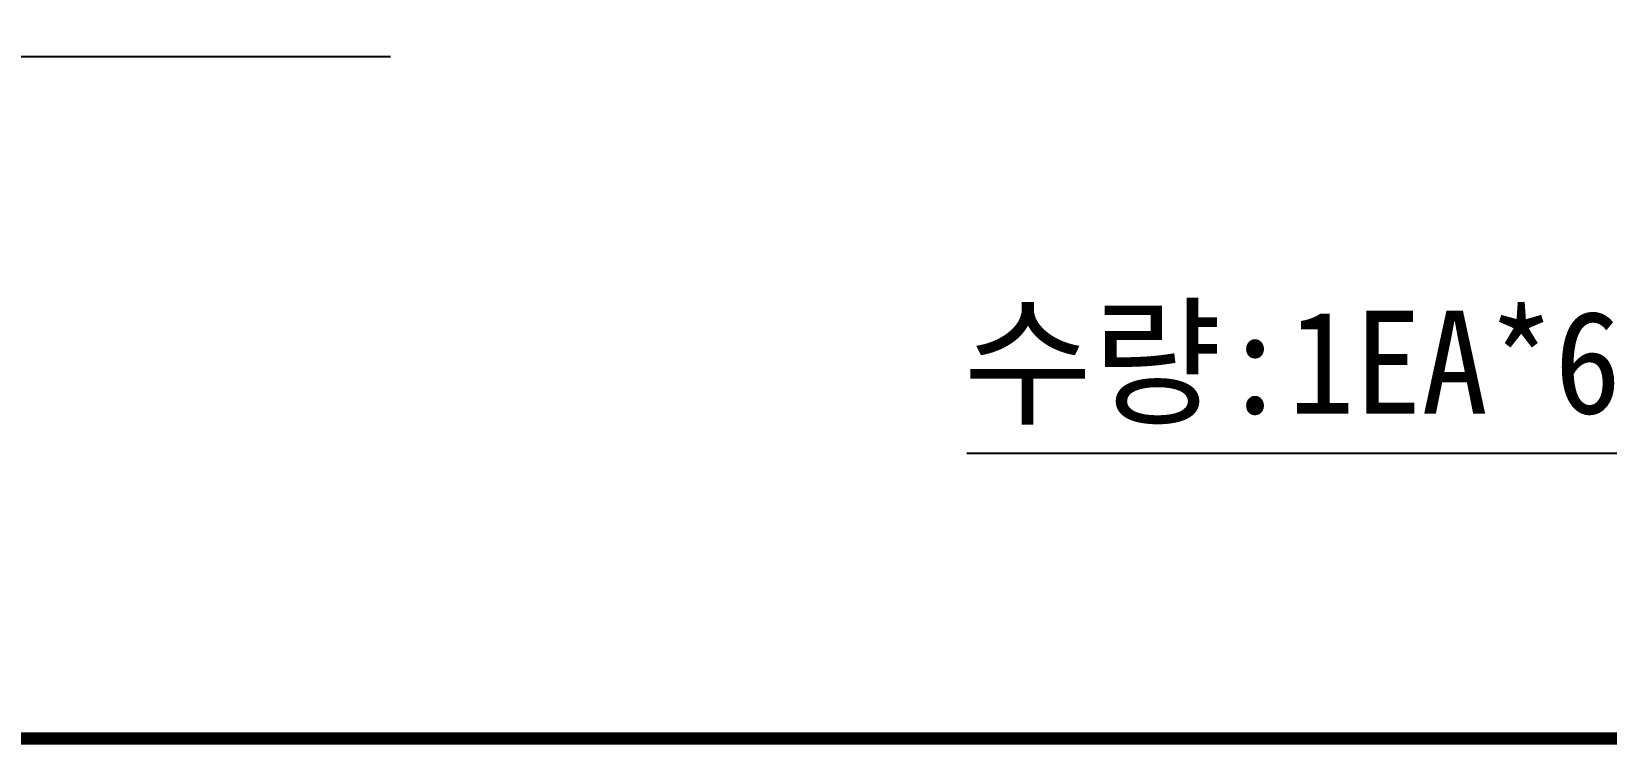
# Model space of a CAD drawing. Header units: millimetres. Extents: x 24815 to 37444, y -10619 to 6020.
# Drawn here: x 27615 to 29313, y 88 to 858 of the extents above; entities that cross this region are included whole.
import ezdxf
from ezdxf.enums import TextEntityAlignment as Align

# ---------------------------------------------------------------- set-up
doc = ezdxf.new("R2010")
doc.units = ezdxf.units.MM
doc.layers.add('FORMAT-1', color=7, linetype='Continuous')
doc.styles.add('HAN', font='')
doc.styles.get('HAN').set_extended_font_data('GulimChe')

# ---------------------------------------------------------------- blocks, each defined once
blk = doc.blocks.new('format-3')
at = {"layer": 'FORMAT-1', "const_width": 0.7}
blk.add_lwpolyline([(13, 5), (13, 286.3), (414.5, 286.3), (414.5, 5)], close=True, dxfattribs=at)
at = {"style": 'HAN'}
for tag, height, p in [('MODEL-NAME', 3, (386.095, 31.525)), ('PART-NAME', 3, (386.095, 26.294)), ('SCALE', 2.7, (320.808, 26.294)), ('PART-NO', 3, (386.095, 21.014)), ('DRA-BY', 3, (260.72, 19.442)), ('CH-BY', 3, (277.209, 19.442)), ('APP-BY', 3, (293.697, 19.442)), ('관련업체', 3, (333.523, 9.263)), ('DRA-DATE', 2.5, (260.72, 7.475)), ('CH-DATE', 2.5, (277.209, 7.475)), ('APP-DATE', 2.5, (293.697, 7.475))]:
    blk.add_attdef(tag, text='', height=height, dxfattribs=at).set_placement(p, align=Align.MIDDLE_CENTER)

msp = doc.modelspace()

# ---------------------------------------------------------------- linework, layer by layer
for p, q in [((28001.5311, 830.18277), (27502.42644, 830.18277)), ((28623.15253, 402.66805), (29836.30632, 402.66805))]:
    msp.add_line(p, q)

# ---------------------------------------------------------------- block references
at = {"xscale": 19, "yscale": 19, "zscale": 19}
msp.add_blockref('format-3', (25715.23224, 0.00004), dxfattribs=at)

# ---------------------------------------------------------------- texts
at = {"color": 2, "style": 'HAN'}
msp.add_text('수량:1EA*6SET=6EA', height=111.04128, dxfattribs=at).set_placement((28619.43266, 445.39469))

doc.saveas('drawing.dxf')
